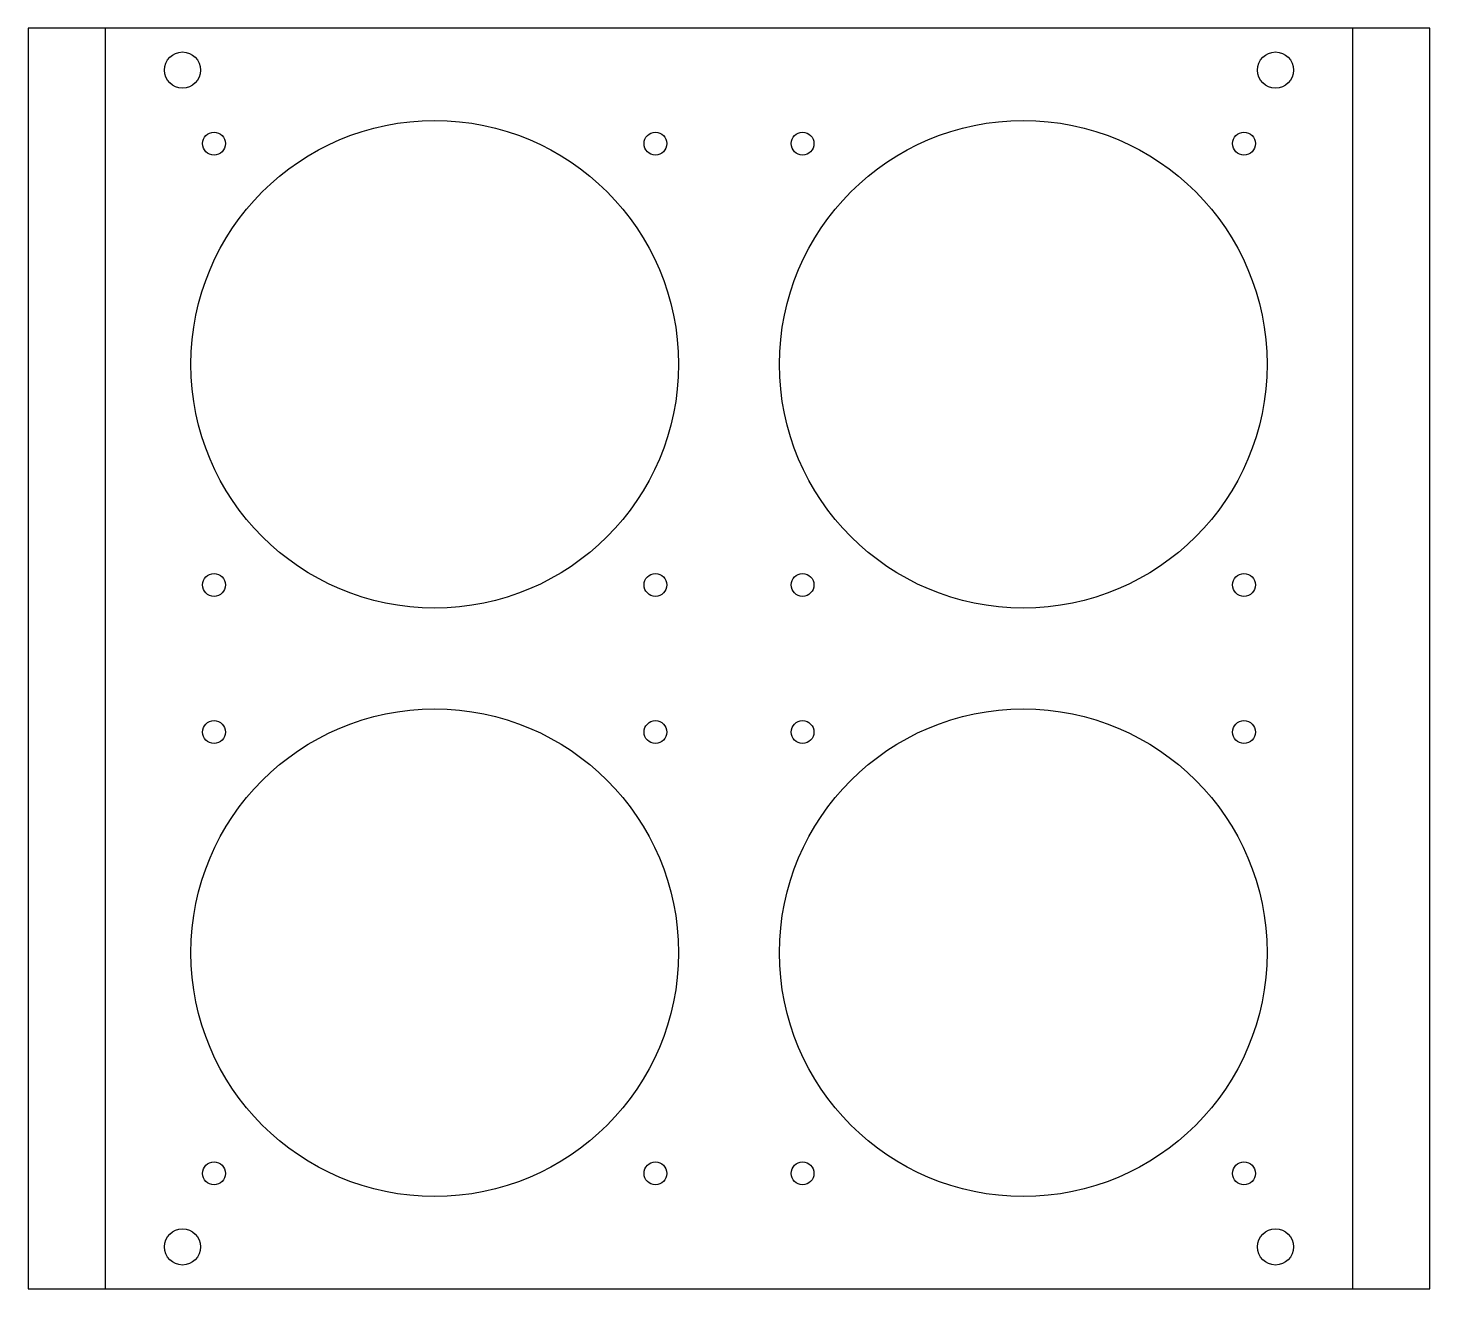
# Model space of a CAD drawing. Header units: millimetres. Extents: x -167 to 167, y -150 to 150.
import ezdxf

# ---------------------------------------------------------------- set-up
doc = ezdxf.new("R2010")
doc.units = ezdxf.units.MM
doc.layers.add('BEND', color=1, linetype='Continuous')
doc.layers.add('CUT', color=7, linetype='Continuous')

msp = doc.modelspace()

# ---------------------------------------------------------------- linework, layer by layer
at = {"layer": 'BEND'}
for p, q in [((-148.37, 150), (-148.37, -150)), ((148.37, -150), (148.37, 150))]:
    msp.add_line(p, q, dxfattribs=at)
at = {"layer": 'CUT'}
for p, q in [((166.73, 150), (-166.73, 150)), ((-166.73, 150), (-166.73, -150)), ((166.73, -150), (166.73, 150)), ((-166.73, -150), (166.73, -150))]:
    msp.add_line(p, q, dxfattribs=at)
for centre, radius in [((-130, 140), 4.3), ((130, 140), 4.3), ((-70, 70), 58), ((70, 70), 58), ((-122.5, 122.5), 2.71), ((-17.5, 122.5), 2.71), ((17.5, 122.5), 2.71), ((122.5, 122.5), 2.71), ((-122.5, 17.5), 2.71), ((-17.5, 17.5), 2.71), ((17.5, 17.5), 2.71), ((122.5, 17.5), 2.71), ((-70, -70), 58), ((70, -70), 58), ((-122.5, -17.5), 2.71), ((-17.5, -17.5), 2.71), ((17.5, -17.5), 2.71), ((122.5, -17.5), 2.71), ((-122.5, -122.5), 2.71), ((-17.5, -122.5), 2.71), ((17.5, -122.5), 2.71), ((122.5, -122.5), 2.71), ((-130, -140), 4.3), ((130, -140), 4.3)]:
    msp.add_circle(centre, radius, dxfattribs=at)

doc.saveas('drawing.dxf')
